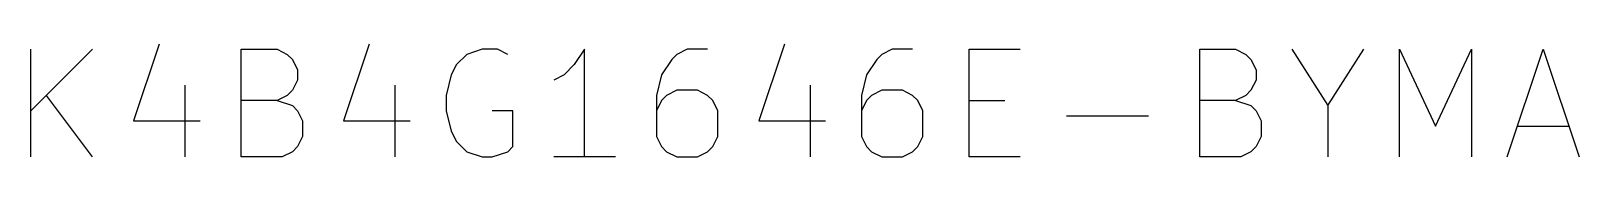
# Model space of a CAD drawing. Header units: millimetres. Extents: x 3 to 246, y -195 to -4.
# Drawn here: x 42.32 to 60.59, y -131.93 to -130.6 of the extents above; entities that cross this region are included whole.
import ezdxf

# ---------------------------------------------------------------- set-up
doc = ezdxf.new("R2010")
doc.units = ezdxf.units.MM
doc.layers.add('GREENSIXTYFIVE', color=129, linetype='CONTINUOUS')

msp = doc.modelspace()

# ---------------------------------------------------------------- linework, layer by layer
at = {"layer": 'GREENSIXTYFIVE', "linetype": 'CONTINUOUS'}
for p, q in [((42.3235, -131.9344), (42.3235, -130.6644)), ((43.0492, -130.6644), (42.3235, -131.3901)), ((43.8354, -130.604), (43.5331, -131.5111)), ((44.803, -131.9344), (44.803, -130.6644)), ((44.803, -130.6644), (45.2264, -130.6644)), ((45.2264, -130.6644), (45.3473, -130.7249)), ((45.3473, -130.7249), (45.4078, -130.7854)), ((46.3149, -130.604), (46.0126, -131.5111)), ((47.464, -130.7249), (47.343, -130.8459)), ((47.6454, -130.6644), (47.464, -130.7249)), ((47.8268, -130.6644), (47.6454, -130.6644)), ((47.9478, -130.7249), (47.8268, -130.6644)), ((48.8549, -130.6644), (48.734, -130.8459)), ((48.8549, -131.9344), (48.8549, -130.6644)), ((49.9435, -130.7249), (49.883, -130.7854)), ((50.0644, -130.6644), (49.9435, -130.7249)), ((50.3063, -130.6644), (50.0644, -130.6644)), ((51.2134, -130.604), (50.9111, -131.5111)), ((52.3625, -130.7249), (52.302, -130.7854)), ((52.4834, -130.6644), (52.3625, -130.7249)), ((52.7253, -130.6644), (52.4834, -130.6644)), ((53.3905, -131.9344), (53.3905, -130.6644)), ((53.3905, -130.6644), (53.9953, -130.6644)), ((56.1119, -131.9344), (56.1119, -130.6644)), ((56.1119, -130.6644), (56.5353, -130.6644)), ((56.5353, -130.6644), (56.6562, -130.7249)), ((56.6562, -130.7249), (56.7167, -130.7854)), ((57.2005, -130.6644), (57.6238, -131.3297)), ((57.6238, -131.3297), (58.0472, -130.6644)), ((58.4705, -131.9344), (58.4705, -130.6644)), ((58.4705, -130.6644), (58.8939, -131.5716)), ((58.8939, -131.5716), (59.3172, -130.6644)), ((59.3172, -130.6644), (59.3172, -131.9344)), ((59.7405, -131.9344), (60.1638, -130.6644)), ((60.1638, -130.6644), (60.5872, -131.9344)), ((45.4078, -130.7854), (45.4683, -130.9063)), ((45.4683, -130.9063), (45.4683, -131.0273)), ((47.343, -130.8459), (47.2825, -130.9668)), ((48.734, -130.8459), (48.613, -130.9668)), ((49.883, -130.7854), (49.762, -130.9668)), ((52.302, -130.7854), (52.181, -130.9668)), ((56.7167, -130.7854), (56.7772, -130.9063)), ((56.7772, -130.9063), (56.7772, -131.0273)), ((44.1378, -131.0878), (44.1378, -131.9344)), ((45.4683, -131.0273), (45.4078, -131.1482)), ((46.6173, -131.0878), (46.6173, -131.9344)), ((47.2825, -130.9668), (47.2221, -131.2087)), ((48.613, -130.9668), (48.4921, -131.0273)), ((49.762, -130.9668), (49.7016, -131.2087)), ((51.5158, -131.0878), (51.5158, -131.9344)), ((52.181, -130.9668), (52.1206, -131.2087)), ((56.7772, -131.0273), (56.7167, -131.1482)), ((43.0492, -131.9344), (42.505, -131.2087)), ((45.2264, -131.2692), (44.803, -131.2692)), ((45.3473, -131.2087), (45.2264, -131.2692)), ((45.2264, -131.2692), (45.4078, -131.3297)), ((45.4078, -131.1482), (45.3473, -131.2087)), ((47.2221, -131.2087), (47.2221, -131.3901)), ((49.7016, -131.2087), (49.7016, -131.6925)), ((49.762, -131.2692), (49.7016, -131.3901)), ((49.8225, -131.2087), (49.762, -131.2692)), ((49.9435, -131.1482), (49.8225, -131.2087)), ((50.1854, -131.1482), (49.9435, -131.1482)), ((50.3063, -131.2087), (50.1854, -131.1482)), ((50.3668, -131.2692), (50.3063, -131.2087)), ((50.4273, -131.3901), (50.3668, -131.2692)), ((52.1206, -131.2087), (52.1206, -131.6925)), ((52.181, -131.2692), (52.1206, -131.3901)), ((52.2415, -131.2087), (52.181, -131.2692)), ((52.3625, -131.1482), (52.2415, -131.2087)), ((52.6044, -131.1482), (52.3625, -131.1482)), ((52.7253, -131.2087), (52.6044, -131.1482)), ((52.7858, -131.2692), (52.7253, -131.2087)), ((52.8463, -131.3901), (52.7858, -131.2692)), ((53.3905, -131.2692), (53.8139, -131.2692)), ((56.5353, -131.2692), (56.1119, -131.2692)), ((56.6562, -131.2087), (56.5353, -131.2692)), ((56.5353, -131.2692), (56.7167, -131.3297)), ((56.7167, -131.1482), (56.6562, -131.2087)), ((45.4078, -131.3297), (45.4683, -131.3901)), ((45.4683, -131.3901), (45.5287, -131.5111)), ((47.2221, -131.3901), (47.2825, -131.632)), ((48.0082, -131.3901), (47.7663, -131.3901)), ((48.0082, -131.8135), (48.0082, -131.3901)), ((50.4273, -131.6925), (50.4273, -131.3901)), ((52.8463, -131.6925), (52.8463, -131.3901)), ((54.5395, -131.4506), (55.5072, -131.4506)), ((56.7167, -131.3297), (56.7772, -131.3901)), ((56.7772, -131.3901), (56.8376, -131.5111)), ((57.6238, -131.3297), (57.6238, -131.9344)), ((43.5331, -131.5111), (44.3192, -131.5111)), ((45.5287, -131.5111), (45.5287, -131.6925)), ((46.0126, -131.5111), (46.7987, -131.5111)), ((47.2825, -131.632), (47.343, -131.753)), ((50.9111, -131.5111), (51.6972, -131.5111)), ((56.8376, -131.5111), (56.8376, -131.6925)), ((59.8615, -131.5716), (60.4662, -131.5716)), ((45.4683, -131.8135), (45.4078, -131.874)), ((45.5287, -131.6925), (45.4683, -131.8135)), ((47.343, -131.753), (47.464, -131.874)), ((47.9478, -131.874), (48.0082, -131.8135)), ((49.7016, -131.6925), (49.762, -131.8135)), ((49.762, -131.8135), (49.8225, -131.874)), ((50.3063, -131.874), (50.3668, -131.8135)), ((50.3668, -131.8135), (50.4273, -131.6925)), ((52.1206, -131.6925), (52.181, -131.8135)), ((52.181, -131.8135), (52.2415, -131.874)), ((52.7253, -131.874), (52.7858, -131.8135)), ((52.7858, -131.8135), (52.8463, -131.6925)), ((56.7772, -131.8135), (56.7167, -131.874)), ((56.8376, -131.6925), (56.7772, -131.8135)), ((45.2868, -131.9344), (44.803, -131.9344)), ((45.4078, -131.874), (45.2868, -131.9344)), ((47.464, -131.874), (47.6454, -131.9344)), ((47.6454, -131.9344), (47.7663, -131.9344)), ((47.7663, -131.9344), (47.9478, -131.874)), ((49.2178, -131.9344), (48.4921, -131.9344)), ((49.8225, -131.874), (49.9435, -131.9344)), ((49.9435, -131.9344), (50.1854, -131.9344)), ((50.1854, -131.9344), (50.3063, -131.874)), ((52.2415, -131.874), (52.3625, -131.9344)), ((52.3625, -131.9344), (52.6044, -131.9344)), ((52.6044, -131.9344), (52.7253, -131.874)), ((53.9953, -131.9344), (53.3905, -131.9344)), ((56.5957, -131.9344), (56.1119, -131.9344)), ((56.7167, -131.874), (56.5957, -131.9344))]:
    msp.add_line(p, q, dxfattribs=at)

doc.saveas('drawing.dxf')
